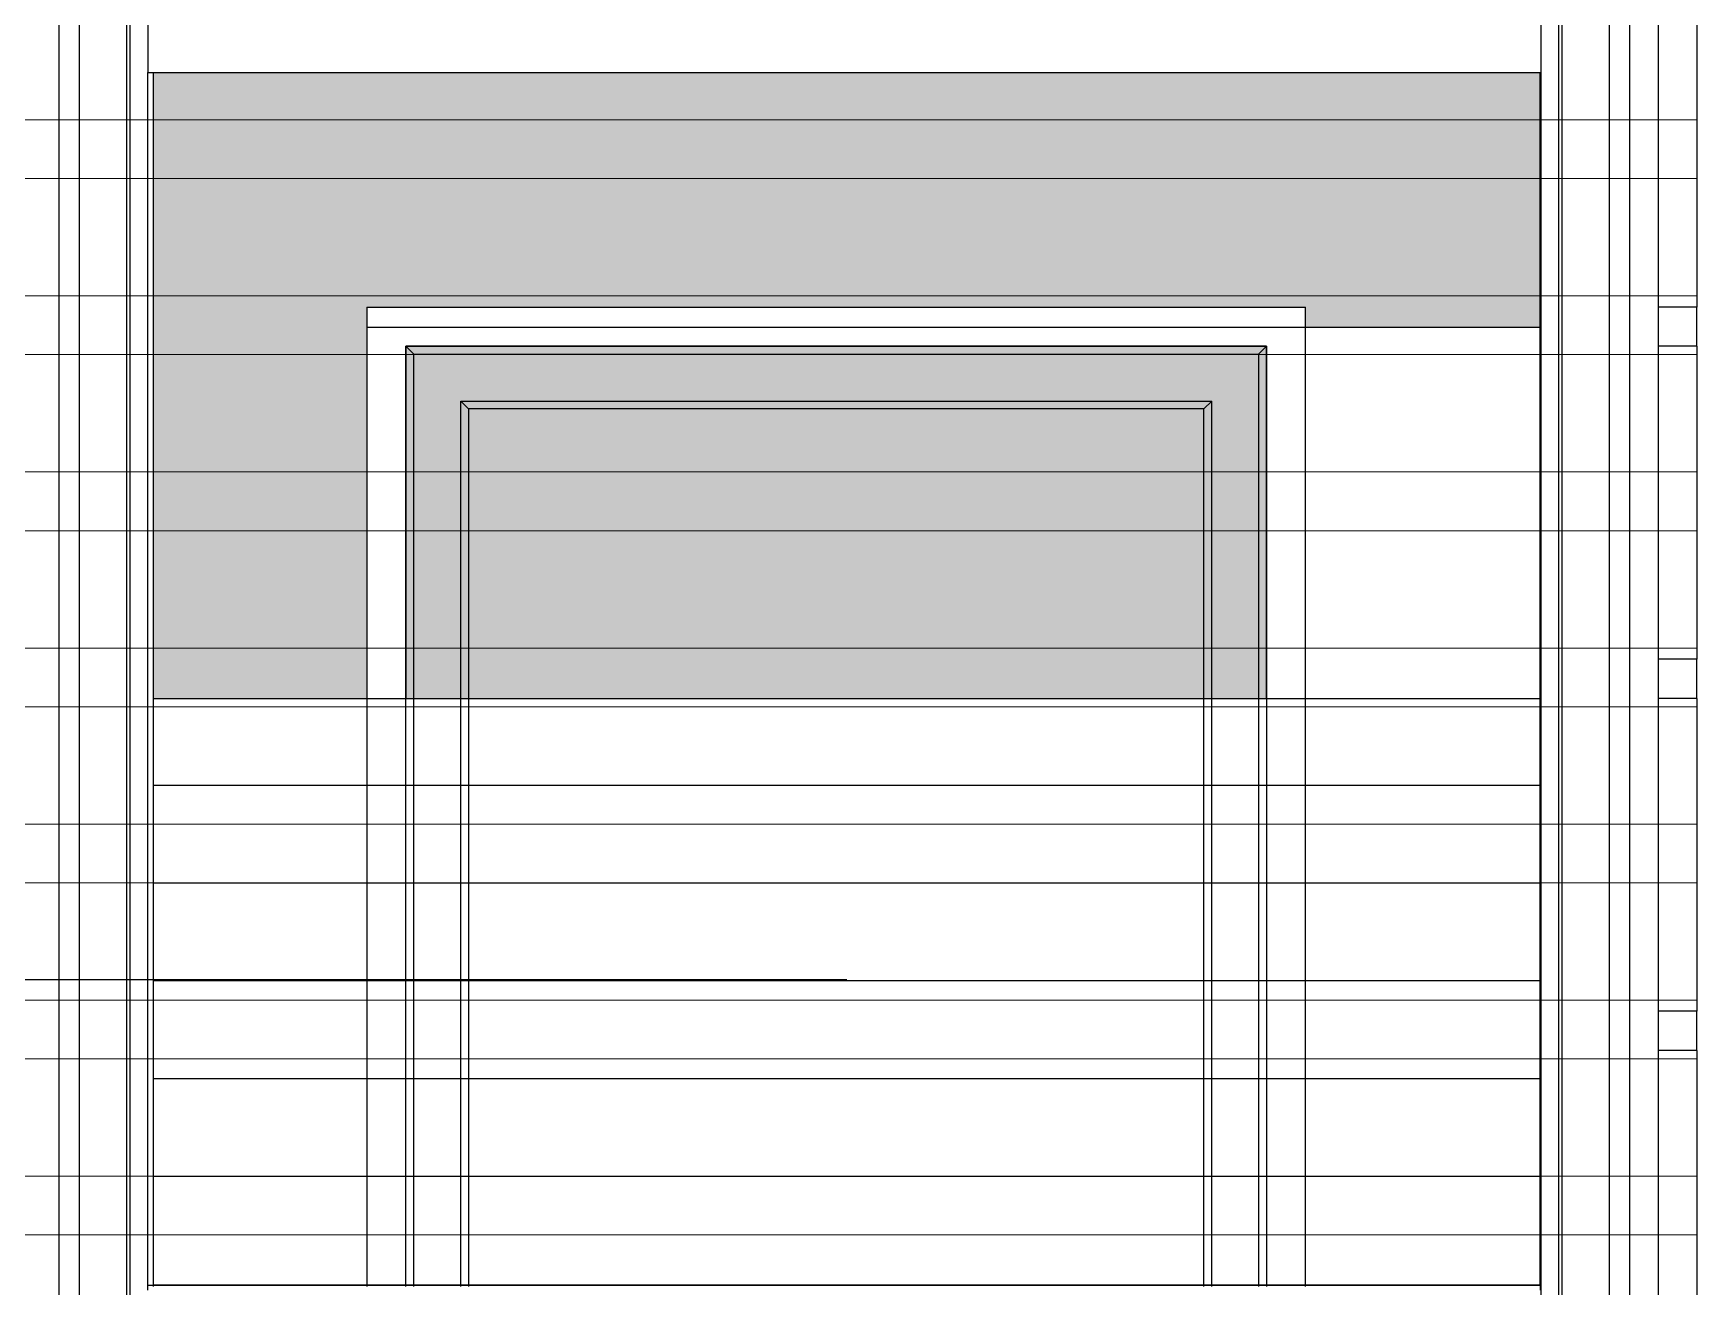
# Model space of a CAD drawing. Header units: inches. Extents: x 37.8 to 126.9, y 5.9 to 51.9.
# Drawn here: x 115.272 to 117.398, y 31.39 to 32.992 of the extents above; entities that cross this region are included whole.
import ezdxf

# ---------------------------------------------------------------- set-up
doc = ezdxf.new("R2010")
doc.units = ezdxf.units.IN
doc.header["$MEASUREMENT"] = 0
doc.layers.add('hatch', color=45, linetype='Continuous', lineweight=9)
doc.layers.add('LAYER1', color=8, linetype='Continuous', lineweight=9)
doc.layers.add('TEXT.', color=7, linetype='Continuous')

msp = doc.modelspace()

# ---------------------------------------------------------------- hatches: boundary and pattern name
h = msp.add_hatch(color=0)
h.dxf.hatch_style = 1
h.paths.add_polyline_path([(115.42516, 32.14228), (115.69803, 32.14228), (115.69803, 32.64228), (116.89803, 32.64228), (116.89803, 32.61637), (117.19803, 32.61637), (117.19803, 32.74228), (117.19803, 32.79228), (117.19803, 32.94228), (116.89803, 32.94228), (115.69803, 32.94228), (115.42516, 32.94228)])
at = {"true_color": 0x9898cc}
h = msp.add_hatch(dxfattribs=at)
h.set_pattern_fill('ANSI31', color=253, angle=135)
h.set_pattern_definition([(180, (290.93332, 356.28142), (-1e-17, -0.125), [])])
h.paths.add_polyline_path([(117.19803, 32.14228), (115.42516, 32.14228), (115.42516, 31.44228), (117.19803, 31.44228)])
at = {"layer": 'hatch'}
h = msp.add_hatch(color=256, dxfattribs=at)
h.dxf.hatch_style = 1
h.set_gradient(color1=(149, 180, 223), color2=(188, 208, 235), one_color=1, tint=0.83, name='INVCURVED')
h.paths.add_polyline_path([(115.74803, 32.14228), (116.84803, 32.14228), (116.84803, 32.59228), (115.74803, 32.59228)])
at = {"layer": 'LAYER1', "true_color": 0xc2b093}
h = msp.add_hatch(dxfattribs=at)
h.set_pattern_fill('ANSI32', color=253, scale=0.6, angle=135)
h.set_pattern_definition([(180, (290.93332, 359.28142), (-1e-17, -0.225), []), (180, (290.85832, 359.35642), (-1e-17, -0.225), [])])
h.paths.add_polyline_path([(106.05653, 37.34228), (106.05653, 37.54228), (106.05653, 37.59228), (106.05653, 37.99228), (106.05653, 38.04228), (106.05653, 38.44228), (106.05653, 38.49228), (106.05653, 38.84228), (107.05653, 38.84228), (107.05653, 38.49228), (107.05653, 38.44228), (107.05653, 38.04228), (107.05653, 37.99228), (107.05653, 37.59228), (107.05653, 37.54228), (107.05653, 37.34228)], flags=16)
h.paths.add_polyline_path([(107.99803, 37.34228), (107.99803, 37.54228), (107.99803, 37.59228), (107.99803, 37.99228), (107.99803, 38.04228), (107.99803, 38.44228), (107.99803, 38.49228), (107.99803, 38.84228), (108.99803, 38.84228), (108.99803, 38.49228), (108.99803, 38.44228), (108.99803, 38.04228), (108.99803, 37.99228), (108.99803, 37.59228), (108.99803, 37.54228), (108.99803, 37.34228)], flags=16)
h.paths.add_polyline_path([(116.59064, 26.14228), (116.59064, 26.94228), (117.19803, 26.94228), (117.19803, 26.14228)])
h.paths.add_polyline_path([(117.39803, 37.34228), (109.19803, 37.34228), (109.19803, 40.69228), (109.19803, 40.99228), (104.09803, 40.99228), (104.09803, 37.34228), (102.15807, 37.34228), (102.15807, 20.54228), (107.51799, 20.54228), (107.51799, 22.74228), (108.71799, 22.74228), (108.71799, 20.54228), (108.91799, 20.54228), (108.91799, 22.74228), (112.11799, 22.74228), (112.11799, 20.54228), (117.39803, 20.54228)])

# ---------------------------------------------------------------- linework, layer by layer
for p, q in [((115.30453, 32.64228), (115.30453, 33.04228)), ((115.33053, 32.64228), (115.33053, 33.04228)), ((115.39122, 32.64228), (115.39122, 33.04228)), ((115.39553, 32.64228), (115.39553, 33.04228)), ((115.41803, 33.04228), (115.41803, 32.94228)), ((117.1987, 33.04228), (117.1987, 32.64228)), ((117.2212, 33.04228), (117.2212, 32.64228)), ((117.22551, 33.04228), (117.22551, 32.64228)), ((117.2862, 33.04228), (117.2862, 32.64228)), ((117.3122, 33.04228), (117.3122, 32.64228)), ((117.3487, 33.04228), (117.3487, 32.64228)), ((117.39803, 33.04228), (117.39803, 32.64228)), ((115.41803, 32.64228), (115.41803, 32.94228)), ((115.41803, 32.94228), (115.42516, 32.94228)), ((115.42516, 31.39228), (115.42516, 32.94228)), ((115.42516, 32.94228), (115.69803, 32.94228)), ((115.69803, 32.94228), (117.19803, 32.94228)), ((117.19803, 32.64228), (117.19803, 32.94228)), ((115.30453, 32.59228), (115.30453, 32.64228)), ((115.33053, 32.59228), (115.33053, 32.64228)), ((115.39122, 32.59228), (115.39122, 32.64228)), ((115.39553, 32.59228), (115.39553, 32.64228)), ((115.41803, 32.59228), (115.41803, 32.64228)), ((115.69803, 32.64228), (116.89803, 32.64228)), ((115.69803, 32.64228), (115.69803, 31.39228)), ((115.69803, 32.64228), (116.89803, 32.64228)), ((115.69803, 32.64228), (115.69803, 32.14228)), ((116.89803, 31.39228), (116.89803, 32.64228)), ((116.89803, 32.14228), (116.89803, 32.64228)), ((117.19803, 32.59228), (117.19803, 32.64228)), ((117.1987, 32.64228), (117.1987, 32.59228)), ((117.2212, 32.64228), (117.2212, 32.59228)), ((117.22551, 32.64228), (117.22551, 32.59228)), ((117.2862, 32.64228), (117.2862, 32.59228)), ((117.3122, 32.64228), (117.3122, 32.59228)), ((117.39803, 32.64228), (117.3487, 32.64228)), ((117.3487, 32.64228), (117.3487, 32.59228)), ((117.39803, 32.59228), (117.39803, 32.64228)), ((117.19803, 32.61637), (115.69803, 32.61637)), ((115.69803, 32.61637), (115.69803, 32.14228)), ((115.30453, 32.19228), (115.30453, 32.59228)), ((115.33053, 32.19228), (115.33053, 32.59228)), ((115.39122, 32.19228), (115.39122, 32.59228)), ((115.39553, 32.19228), (115.39553, 32.59228)), ((115.41803, 32.19228), (115.41803, 32.59228)), ((115.74803, 32.59228), (116.84803, 32.59228)), ((115.75803, 32.58228), (115.74803, 32.59228)), ((115.74803, 31.39228), (115.74803, 32.59228)), ((115.74803, 32.59228), (116.84803, 32.59228)), ((115.74803, 32.14228), (115.74803, 32.59228)), ((115.75803, 32.58228), (116.83803, 32.58228)), ((115.75803, 31.39228), (115.75803, 32.58228)), ((116.83803, 32.58228), (116.84803, 32.59228)), ((116.83803, 32.58228), (116.83803, 31.39228)), ((116.84803, 32.59228), (116.84803, 31.39228)), ((116.84803, 32.59228), (116.84803, 32.14228)), ((117.19803, 32.19228), (117.19803, 32.59228)), ((117.1987, 32.59228), (117.1987, 32.19228)), ((117.2212, 32.59228), (117.2212, 32.19228)), ((117.22551, 32.59228), (117.22551, 32.19228)), ((117.2862, 32.59228), (117.2862, 32.19228)), ((117.3122, 32.59228), (117.3122, 32.19228)), ((117.39803, 32.59228), (117.3487, 32.59228)), ((117.3487, 32.59228), (117.3487, 32.19228)), ((117.39803, 32.59228), (117.39803, 32.19228)), ((115.81803, 32.52228), (116.77803, 32.52228)), ((115.82803, 32.51228), (115.81803, 32.52228)), ((115.81803, 31.39228), (115.81803, 32.52228)), ((116.76803, 32.51228), (116.77803, 32.52228)), ((116.77803, 31.39228), (116.77803, 32.52228)), ((116.76803, 32.51228), (115.82803, 32.51228)), ((115.82803, 32.51228), (115.82803, 31.39228)), ((116.76803, 31.39228), (116.76803, 32.51228)), ((115.30453, 32.14228), (115.30453, 32.19228)), ((115.33053, 32.14228), (115.33053, 32.19228)), ((115.39122, 32.14228), (115.39122, 32.19228)), ((115.39553, 32.14228), (115.39553, 32.19228)), ((115.41803, 32.14228), (115.41803, 32.19228)), ((117.19803, 32.14228), (117.19803, 32.19228)), ((117.1987, 32.19228), (117.1987, 32.14228)), ((117.2212, 32.19228), (117.2212, 32.14228)), ((117.22551, 32.19228), (117.22551, 32.14228)), ((117.2862, 32.19228), (117.2862, 32.14228)), ((117.3122, 32.19228), (117.3122, 32.14228)), ((117.39803, 32.19228), (117.3487, 32.19228)), ((117.3487, 32.19228), (117.3487, 32.14228)), ((117.39803, 32.14228), (117.39803, 32.19228)), ((115.30453, 31.74228), (115.30453, 32.14228)), ((115.33053, 31.74228), (115.33053, 32.14228)), ((115.39122, 31.74228), (115.39122, 32.14228)), ((115.39553, 31.74228), (115.39553, 32.14228)), ((115.41803, 31.74228), (115.41803, 32.14228)), ((117.19803, 31.74228), (117.19803, 32.14228)), ((117.1987, 32.14228), (117.1987, 31.74228)), ((117.2212, 32.14228), (117.2212, 31.74228)), ((117.22551, 32.14228), (117.22551, 31.74228)), ((117.2862, 32.14228), (117.2862, 31.74228)), ((117.3122, 32.14228), (117.3122, 31.74228)), ((117.39803, 32.14228), (117.3487, 32.14228)), ((117.3487, 32.14228), (117.3487, 31.74228)), ((117.39803, 32.14228), (117.39803, 31.74228)), ((115.30453, 31.69228), (115.30453, 31.74228)), ((115.33053, 31.69228), (115.33053, 31.74228)), ((115.39122, 31.69228), (115.39122, 31.74228)), ((115.39553, 31.69228), (115.39553, 31.74228)), ((115.41803, 31.69228), (115.41803, 31.74228)), ((117.19803, 31.69228), (117.19803, 31.74228)), ((117.1987, 31.74228), (117.1987, 31.69228)), ((117.2212, 31.74228), (117.2212, 31.69228)), ((117.22551, 31.74228), (117.22551, 31.69228)), ((117.2862, 31.74228), (117.2862, 31.69228)), ((117.3122, 31.74228), (117.3122, 31.69228)), ((117.39803, 31.74228), (117.3487, 31.74228)), ((117.3487, 31.74228), (117.3487, 31.69228)), ((117.39803, 31.69228), (117.39803, 31.74228)), ((115.30453, 31.29228), (115.30453, 31.69228)), ((115.33053, 31.29228), (115.33053, 31.69228)), ((115.39122, 31.29228), (115.39122, 31.69228)), ((115.39553, 31.29228), (115.39553, 31.69228)), ((115.41803, 31.39228), (115.41803, 31.69228)), ((117.19803, 31.39228), (117.19803, 31.69228)), ((117.1987, 31.69228), (117.1987, 31.29228)), ((117.2212, 31.69228), (117.2212, 31.29228)), ((117.22551, 31.69228), (117.22551, 31.29228)), ((117.2862, 31.69228), (117.2862, 31.29228)), ((117.3122, 31.69228), (117.3122, 31.29228)), ((117.39803, 31.69228), (117.3487, 31.69228)), ((117.3487, 31.69228), (117.3487, 31.29228)), ((117.39803, 31.69228), (117.39803, 31.29228)), ((115.41803, 31.39228), (115.42516, 31.39228)), ((115.41803, 31.38581), (115.41803, 31.39228)), ((115.42516, 31.39058), (115.42516, 31.39228)), ((115.42516, 31.39228), (115.69803, 31.39228)), ((115.69803, 31.39228), (115.69803, 31.39058)), ((115.69803, 31.39228), (115.74803, 31.39228)), ((115.74803, 31.39058), (115.74803, 31.39228)), ((115.74803, 31.39228), (115.75803, 31.39228)), ((115.75803, 31.39058), (115.75803, 31.39228)), ((115.75803, 31.39228), (115.81803, 31.39228)), ((115.81803, 31.39058), (115.81803, 31.39228)), ((115.81803, 31.39228), (115.82803, 31.39228)), ((115.82803, 31.39228), (115.82803, 31.39058)), ((115.82803, 31.39228), (116.76803, 31.39228)), ((116.76803, 31.39058), (116.76803, 31.39228)), ((116.76803, 31.39228), (116.77803, 31.39228)), ((116.77803, 31.39058), (116.77803, 31.39228)), ((116.77803, 31.39228), (116.83803, 31.39228)), ((116.83803, 31.39228), (116.83803, 31.39058)), ((116.83803, 31.39228), (116.84803, 31.39228)), ((116.84803, 31.39228), (116.84803, 31.39058)), ((116.84803, 31.39228), (116.89803, 31.39228)), ((116.89803, 31.39058), (116.89803, 31.39228)), ((116.89803, 31.39228), (117.19803, 31.39228)), ((117.19803, 31.39228), (117.19803, 31.38581))]:
    msp.add_line(p, q)
msp.add_lwpolyline([(116.84803, 32.14228), (116.84803, 32.59228), (115.74803, 32.59228), (115.74803, 32.14228)])
msp.add_lwpolyline([(115.42516, 32.14228), (117.19803, 32.14228), (117.19803, 31.39228), (115.42516, 31.39228)], close=True)
at = {"layer": 'TEXT.', "color": 8}
msp.add_line((116.3116, 31.7825), (101.05421, 31.7825), dxfattribs=at)

doc.saveas('drawing.dxf')
